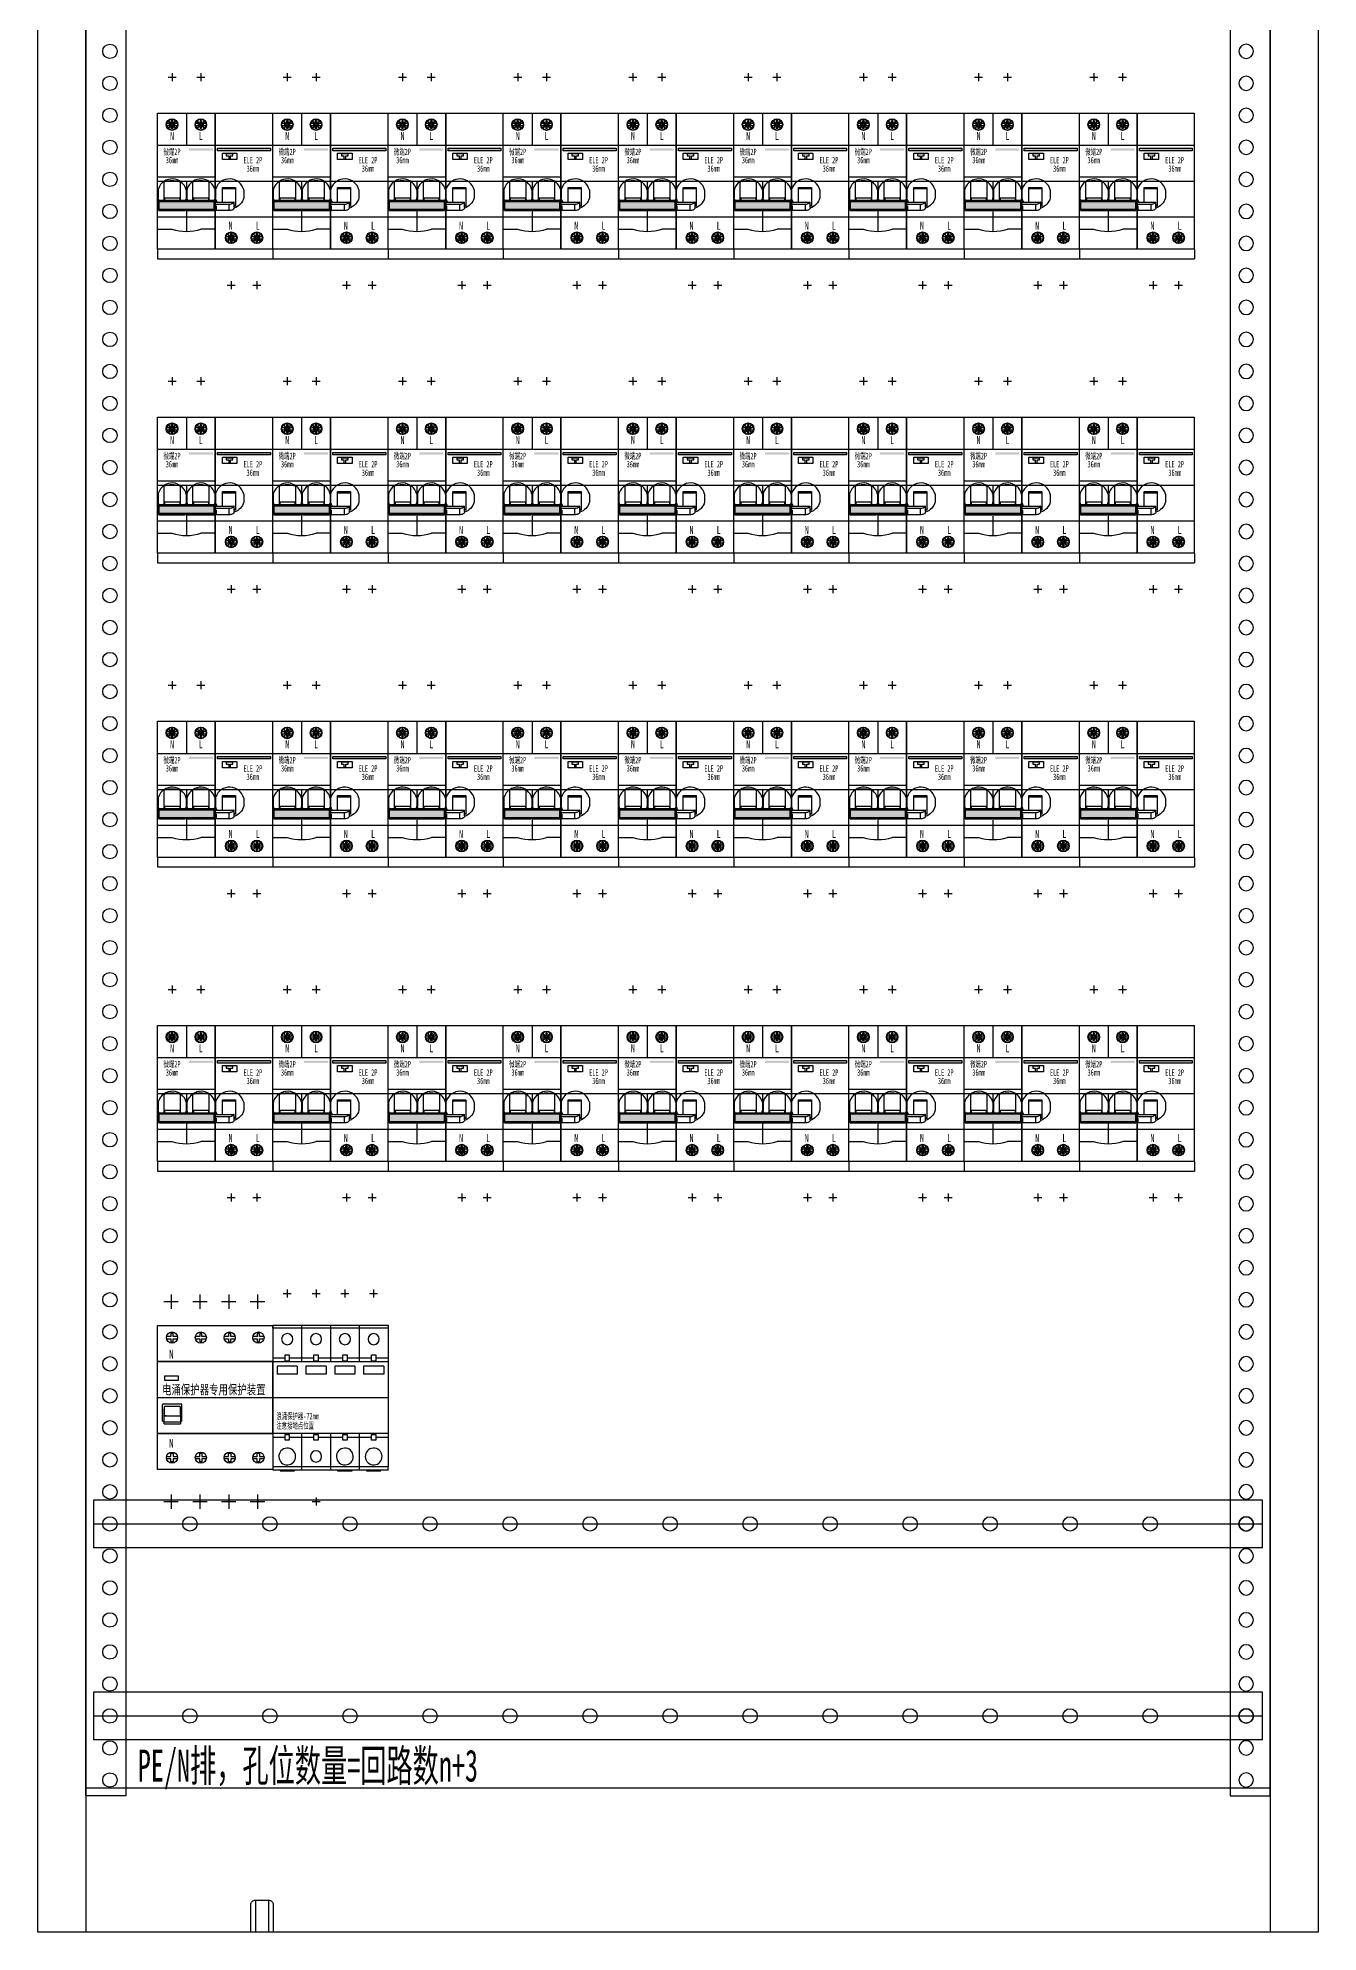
# Model space of a CAD drawing. Extents: x 1434833 to 1435633, y 412754 to 414954.
# Drawn here: x 1434833 to 1435633, y 412754 to 413937 of the extents above; entities that cross this region are included whole.
import ezdxf
from ezdxf.enums import TextEntityAlignment as Align

# ---------------------------------------------------------------- set-up
doc = ezdxf.new("R2010")
doc.units = 0
doc.header["$MEASUREMENT"] = 0
doc.linetypes.add('LYJS-XX', pattern=[0.35, 0.25, -0.1])
for name, color, linetype in [('dian', 7, 'Continuous'), ('LY-JS-BJ', 7, 'Continuous'), ('LY-SJ-YQJ', 7, 'Continuous'), ('布置图', 20, 'Continuous'), ('照明平面设备层', 1, 'Continuous')]:
    doc.layers.add(name, color=color, linetype=linetype)
doc.styles.add('-宋体', font='', dxfattribs={"width": 0.65})
doc.styles.add('LY-SJ-元器件', font='', dxfattribs={"width": 0.6, "height": 4})
doc.styles.add('宋体', font='', dxfattribs={"width": 0.8, "height": 3.5})
doc.styles.get('-宋体').set_extended_font_data('NSimSun')
doc.styles.get('LY-SJ-元器件').set_extended_font_data('SimSun')
doc.styles.get('宋体').set_extended_font_data('SimSun')

# ---------------------------------------------------------------- blocks, each defined once
blk = doc.blocks.new('微端2P+ELE-72mm-2022.1')
h = blk.add_hatch(color=3)
h.dxf.hatch_style = 1
h.paths.add_polyline_path([(34.5, 19), (34.5, 20.5), (19.5, 20.5), (19.5, 19)])
h = blk.add_hatch(color=0)
h.dxf.hatch_style = 1
h.paths.add_polyline_path([(0.7, -13), (0.7, -17.5), (35.3, -17.5), (35.3, -13)])
at = {"layer": 'LY-SJ-YQJ'}
h = blk.add_hatch(color=3, dxfattribs=at)
h.dxf.hatch_style = 1
h.paths.add_polyline_path([(70.5, 19), (70.5, 20.5), (37.5, 20.5), (37.5, 19)])
at = {"color": 1}
for p, q in [((6.5, 65), (11.5, 65)), ((9, 67.5), (9, 62.5)), ((24.5, 65), (29.5, 65)), ((27, 67.5), (27, 62.5)), ((43.5, -65), (48.5, -65)), ((46, -62.5), (46, -67.5)), ((59.5, -65), (64.5, -65)), ((62, -62.5), (62, -67.5))]:
    blk.add_line(p, q, dxfattribs=at)
at = {"color": 0}
for p, q in [((0, 42.5), (36, 42.5)), ((0, -42.5), (0, 42.5)), ((18, 42.5), (18, 22.5)), ((36, 42.5), (36, -42.5)), ((72, -42.5), (72, 42.5)), ((0, 22.5), (36, 22.5)), ((36, 2.5), (0, 2.5)), ((18, 0), (18, -12.2)), ((36, -22.5), (0, -22.5)), ((18, -17.5), (18, -31.5)), ((36, -42.5), (0, -42.5))]:
    blk.add_line(p, q, dxfattribs=at)
at = {"color": 0, "linetype": 'Continuous', "lineweight": 25}
for p, q in [((7.9, 35.9), (5.6, 35.9)), ((6.7, 37.8), (6.5, 37.6)), ((6.5, 37.6), (6.6, 37.5)), ((6.6, 37.5), (8.1, 35.9)), ((6.8, 37.7), (6.7, 37.8)), ((8.4, 36.1), (6.8, 37.7)), ((7.3, 35.9), (8, 35.5)), ((7.3, 35.9), (7.3, 34.7)), ((9.5, 37.7), (8.5, 37.7)), ((8.5, 37.7), (8.5, 36.5)), ((8.5, 37.7), (8.9, 36.3)), ((8.5, 36.5), (8.9, 36)), ((9.1, 36.3), (8.9, 36.3)), ((8.9, 36.3), (8.9, 36)), ((9.5, 37.7), (9.1, 36.3)), ((9.5, 36.5), (9.1, 36)), ((9.1, 36), (9.1, 36.3)), ((9.5, 36.5), (9.5, 37.7)), ((11.2, 37.7), (9.6, 36.1)), ((9.9, 35.9), (11.4, 37.5)), ((10.7, 35.9), (10, 35.5)), ((12.4, 35.9), (10.1, 35.9)), ((10.7, 34.7), (10.7, 35.9)), ((11.3, 37.8), (11.2, 37.7)), ((11.5, 37.6), (11.3, 37.8)), ((11.4, 37.5), (11.5, 37.6)), ((25.9, 35.9), (23.6, 35.9)), ((24.7, 37.8), (24.5, 37.6)), ((24.5, 37.6), (24.6, 37.5)), ((24.6, 37.5), (26.1, 35.9)), ((24.8, 37.7), (24.7, 37.8)), ((26.4, 36.1), (24.8, 37.7)), ((25.3, 35.9), (25.3, 34.7)), ((25.3, 35.9), (26, 35.5)), ((26.5, 37.7), (26.5, 36.5)), ((26.5, 37.7), (26.9, 36.3)), ((27.5, 37.7), (26.5, 37.7)), ((26.5, 36.5), (26.9, 36)), ((26.9, 36.3), (26.9, 36)), ((27.1, 36.3), (26.9, 36.3)), ((27.5, 37.7), (27.1, 36.3)), ((27.5, 36.5), (27.1, 36)), ((27.1, 36), (27.1, 36.3)), ((27.5, 36.5), (27.5, 37.7)), ((29.2, 37.7), (27.6, 36.1)), ((27.9, 35.9), (29.4, 37.5)), ((28.7, 35.9), (28, 35.5)), ((30.4, 35.9), (28.1, 35.9)), ((28.7, 34.7), (28.7, 35.9)), ((29.3, 37.8), (29.2, 37.7)), ((29.5, 37.6), (29.3, 37.8)), ((29.4, 37.5), (29.5, 37.6)), ((5.6, 34.7), (7.9, 34.7)), ((6.6, 33.1), (6.5, 33)), ((6.5, 33), (6.7, 32.8)), ((8.1, 34.7), (6.6, 33.1)), ((6.7, 32.8), (6.8, 32.9)), ((6.8, 32.9), (8.4, 34.5)), ((7.3, 34.7), (8, 35.2)), ((8, 35.5), (8, 35.2)), ((8.2, 35.5), (8, 35.5)), ((8, 35.2), (8.2, 35.2)), ((8.5, 34.2), (8.9, 34.7)), ((8.5, 33), (8.9, 34.3)), ((8.5, 34.2), (8.5, 33)), ((8.5, 33), (9.5, 33)), ((8.9, 34.7), (8.9, 34.3)), ((8.9, 34.3), (9.1, 34.3)), ((9, 31.8), (9, 32.1)), ((9.1, 34.3), (9.1, 34.7)), ((9.5, 34.2), (9.1, 34.7)), ((9.1, 34.3), (9.5, 33)), ((9.5, 33), (9.5, 34.2)), ((9.6, 34.5), (11.2, 32.9)), ((10, 35.5), (9.7, 35.5)), ((9.7, 35.2), (10, 35.2)), ((11.4, 33.1), (9.9, 34.7)), ((10, 35.2), (10, 35.5)), ((10.7, 34.7), (10, 35.2)), ((10.1, 34.7), (12.4, 34.7)), ((11.2, 32.9), (11.3, 32.8)), ((11.3, 32.8), (11.5, 33)), ((11.5, 33), (11.4, 33.1)), ((23.6, 34.7), (25.9, 34.7)), ((24.6, 33.1), (24.5, 33)), ((24.5, 33), (24.7, 32.8)), ((26.1, 34.7), (24.6, 33.1)), ((24.7, 32.8), (24.8, 32.9)), ((24.8, 32.9), (26.4, 34.5)), ((25.3, 34.7), (26, 35.2)), ((26.2, 35.5), (26, 35.5)), ((26, 35.5), (26, 35.2)), ((26, 35.2), (26.2, 35.2)), ((26.5, 34.2), (26.9, 34.7)), ((26.5, 33), (26.9, 34.3)), ((26.5, 34.2), (26.5, 33)), ((26.5, 33), (27.5, 33)), ((26.9, 34.7), (26.9, 34.3)), ((26.9, 34.3), (27.1, 34.3)), ((27, 31.8), (27, 32.1)), ((27.5, 34.2), (27.1, 34.7)), ((27.1, 34.3), (27.1, 34.7)), ((27.1, 34.3), (27.5, 33)), ((27.5, 33), (27.5, 34.2)), ((27.6, 34.5), (29.2, 32.9)), ((28, 35.5), (27.7, 35.5)), ((27.7, 35.2), (28, 35.2)), ((29.4, 33.1), (27.9, 34.7)), ((28, 35.2), (28, 35.5)), ((28.7, 34.7), (28, 35.2)), ((28.1, 34.7), (30.4, 34.7)), ((29.2, 32.9), (29.3, 32.8)), ((29.3, 32.8), (29.5, 33)), ((29.5, 33), (29.4, 33.1)), ((0.3, -5.5), (0.3, -10.5)), ((4.1, -12.2), (4.1, -0.4)), ((4.4, -10.4), (13.8, -10.4)), ((4.4, -10.4), (4.4, -12.2)), ((13.8, -10.4), (13.8, -12.2)), ((14.1, -0.4), (14.1, -12.2)), ((17.9, -5.5), (17.9, -10.5)), ((18.3, -5.5), (18.3, -10.5)), ((22.1, -12.2), (22.1, -0.4)), ((22.4, -10.4), (31.8, -10.4)), ((22.4, -10.4), (22.4, -12.2)), ((31.8, -10.4), (31.8, -12.2)), ((32.1, -0.4), (32.1, -12.2)), ((35.9, -5.5), (35.9, -10.5)), ((0.7, -12.2), (0.7, -12.4)), ((35.3, -12.2), (0.7, -12.2)), ((35.3, -12.4), (0.7, -12.4)), ((0.7, -18.4), (0.7, -12.4)), ((35.3, -13), (0.7, -13)), ((0.7, -13), (0.7, -17.5)), ((0.7, -17.5), (35.3, -17.5)), ((0.7, -18.1), (35.3, -18.1)), ((0.7, -18.4), (17.3, -18.4)), ((18.7, -18.4), (35.3, -18.4)), ((35.3, -12.4), (35.3, -12.2)), ((35.3, -18.4), (35.3, -12.4)), ((35.3, -17.5), (35.3, -13)), ((44.9, -34.8), (42.6, -34.8)), ((43.7, -32.9), (43.5, -33.1)), ((43.5, -33.1), (43.6, -33.2)), ((43.6, -33.2), (45.1, -34.8)), ((43.8, -33), (43.7, -32.9)), ((45.4, -34.6), (43.8, -33)), ((44.3, -34.8), (44.3, -36)), ((44.3, -34.8), (45, -35.2)), ((45, -35.2), (45, -35.5)), ((45.2, -35.2), (45, -35.2)), ((45.5, -33), (45.9, -34.4)), ((45.5, -33), (45.5, -34.2)), ((46.5, -33), (45.5, -33)), ((45.5, -34.2), (45.9, -34.7)), ((46.1, -34.4), (45.9, -34.4)), ((45.9, -34.4), (45.9, -34.7)), ((46.5, -33), (46.1, -34.4)), ((46.5, -34.2), (46.1, -34.7)), ((46.1, -34.7), (46.1, -34.4)), ((46.5, -34.2), (46.5, -33)), ((48.2, -33), (46.6, -34.6)), ((47, -35.2), (46.7, -35.2)), ((46.9, -34.8), (48.4, -33.2)), ((47.7, -34.8), (47, -35.2)), ((47, -35.5), (47, -35.2)), ((49.4, -34.8), (47.1, -34.8)), ((47.7, -36), (47.7, -34.8)), ((48.3, -32.9), (48.2, -33)), ((48.5, -33.1), (48.3, -32.9)), ((48.4, -33.2), (48.5, -33.1)), ((60.9, -34.8), (58.6, -34.8)), ((59.7, -32.9), (59.5, -33.1)), ((59.5, -33.1), (59.6, -33.2)), ((59.6, -33.2), (61.1, -34.8)), ((59.8, -33), (59.7, -32.9)), ((61.4, -34.6), (59.8, -33)), ((60.3, -34.8), (60.3, -36)), ((60.3, -34.8), (61, -35.2)), ((61, -35.2), (61, -35.5)), ((61.2, -35.2), (61, -35.2)), ((61.5, -33), (61.9, -34.4)), ((61.5, -33), (61.5, -34.2)), ((62.5, -33), (61.5, -33)), ((61.5, -34.2), (61.9, -34.7)), ((62.1, -34.4), (61.9, -34.4)), ((61.9, -34.4), (61.9, -34.7)), ((62.5, -33), (62.1, -34.4)), ((62.5, -34.2), (62.1, -34.7)), ((62.1, -34.7), (62.1, -34.4)), ((62.5, -34.2), (62.5, -33)), ((64.2, -33), (62.6, -34.6)), ((63, -35.2), (62.7, -35.2)), ((62.9, -34.8), (64.4, -33.2)), ((63.7, -34.8), (63, -35.2)), ((63, -35.5), (63, -35.2)), ((65.4, -34.8), (63.1, -34.8)), ((63.7, -36), (63.7, -34.8)), ((64.3, -32.9), (64.2, -33)), ((64.5, -33.1), (64.3, -32.9)), ((64.4, -33.2), (64.5, -33.1)), ((42.6, -36), (44.9, -36)), ((43.6, -37.6), (43.5, -37.7)), ((43.5, -37.7), (43.7, -37.9)), ((45.1, -36), (43.6, -37.6)), ((43.7, -37.9), (43.8, -37.8)), ((43.8, -37.8), (45.4, -36.2)), ((44.3, -36), (45, -35.5)), ((45, -35.5), (45.2, -35.5)), ((45.5, -36.6), (45.9, -36.1)), ((45.5, -37.7), (45.9, -36.4)), ((45.5, -36.6), (45.5, -37.7)), ((45.5, -37.7), (46.5, -37.7)), ((45.9, -36.1), (45.9, -36.4)), ((45.9, -36.4), (46.1, -36.4)), ((46, -38.9), (46, -38.6)), ((46.1, -36.4), (46.1, -36)), ((46.5, -36.6), (46.1, -36)), ((46.1, -36.4), (46.5, -37.7)), ((46.5, -37.7), (46.5, -36.6)), ((46.6, -36.2), (48.2, -37.8)), ((46.7, -35.5), (47, -35.5)), ((48.4, -37.6), (46.9, -36)), ((47.7, -36), (47, -35.5)), ((47.1, -36), (49.4, -36)), ((48.2, -37.8), (48.3, -37.9)), ((48.3, -37.9), (48.5, -37.7)), ((48.5, -37.7), (48.4, -37.6)), ((58.6, -36), (60.9, -36)), ((59.6, -37.6), (59.5, -37.7)), ((59.5, -37.7), (59.7, -37.9)), ((61.1, -36), (59.6, -37.6)), ((59.7, -37.9), (59.8, -37.8)), ((59.8, -37.8), (61.4, -36.2)), ((60.3, -36), (61, -35.5)), ((61, -35.5), (61.2, -35.5)), ((61.5, -36.6), (61.9, -36.1)), ((61.5, -37.7), (61.9, -36.4)), ((61.5, -36.6), (61.5, -37.7)), ((61.5, -37.7), (62.5, -37.7)), ((61.9, -36.1), (61.9, -36.4)), ((61.9, -36.4), (62.1, -36.4)), ((62, -38.9), (62, -38.6)), ((62.1, -36.4), (62.1, -36)), ((62.5, -36.6), (62.1, -36)), ((62.1, -36.4), (62.5, -37.7)), ((62.5, -37.7), (62.5, -36.6)), ((62.6, -36.2), (64.2, -37.8)), ((62.7, -35.5), (63, -35.5)), ((64.4, -37.6), (62.9, -36)), ((63.7, -36), (63, -35.5)), ((63.1, -36), (65.4, -36)), ((64.2, -37.8), (64.3, -37.9)), ((64.3, -37.9), (64.5, -37.7)), ((64.5, -37.7), (64.4, -37.6))]:
    blk.add_line(p, q, dxfattribs=at)
at = {"color": 7, "linetype": 'Continuous', "lineweight": 25}
for p, q in [((40.5, -13.1), (40.5, -3.9)), ((40.5, -3.9), (48.6, -3.9)), ((40.5, -4.7), (48.6, -4.7)), ((48.6, -3.9), (48.6, -15.6)), ((36, -13.1), (47.7, -13.1)), ((36, -14.4), (44.8, -14.4)), ((36, -15.5), (36.5, -15.5)), ((36.5, -15.6), (36, -15.6)), ((36.5, -15.5), (36.5, -18.4)), ((44.8, -18.4), (36.5, -18.4)), ((40.5, -13.1), (47.8, -13.1)), ((44.8, -18.4), (44.8, -14.4)), ((47.8, -16.5), (47.8, -13.1)), ((47.8, -15), (48.6, -15))]:
    blk.add_line(p, q, dxfattribs=at)
at = {"color": 0, "linetype": 'Continuous', "lineweight": 25}
for points in [[(8.9, 36, -0.008657), (8.8, 35.9, -0.023793), (8.8, 35.8, -0.091571), (8.7, 35.7, -0.078411), (8.5, 35.5, -0.073505), (8.4, 35.5, -0.017685), (8.4, 35.5, -0.010456), (8.3, 35.5, -0.005778), (8.2, 35.5)], [(9.7, 35.5, -0.008656), (9.7, 35.5, -0.023792), (9.6, 35.5, -0.085963), (9.4, 35.5, -0.089526), (9.3, 35.7, -0.067272), (9.2, 35.8, -0.017683), (9.2, 35.9, -0.010455), (9.2, 35.9, -0.005777), (9.1, 36)], [(26.9, 36, -0.008657), (26.8, 35.9, -0.023793), (26.8, 35.8, -0.091571), (26.7, 35.7, -0.078411), (26.5, 35.5, -0.073505), (26.4, 35.5, -0.017685), (26.4, 35.5, -0.010456), (26.3, 35.5, -0.005778), (26.2, 35.5)], [(27.7, 35.5, -0.008656), (27.7, 35.5, -0.023792), (27.6, 35.5, -0.085963), (27.4, 35.5, -0.089526), (27.3, 35.7, -0.067272), (27.2, 35.8, -0.017683), (27.2, 35.9, -0.010455), (27.2, 35.9, -0.005777), (27.1, 36)], [(8.2, 35.2, -0.00869), (8.3, 35.2, -0.023887), (8.4, 35.1, -0.086312), (8.6, 35.1, -0.089889), (8.7, 34.9, -0.067544), (8.8, 34.8, -0.017754), (8.8, 34.8, -0.010496), (8.8, 34.7, -0.005799), (8.9, 34.7)], [(9.1, 34.7, -0.008657), (9.2, 34.7, -0.023793), (9.2, 34.8, -0.091571), (9.3, 35, -0.078412), (9.5, 35.1, -0.073501), (9.6, 35.1, -0.017684), (9.6, 35.1, -0.010456), (9.7, 35.2, -0.005777), (9.7, 35.2)], [(26.2, 35.2, -0.00869), (26.3, 35.2, -0.023887), (26.4, 35.1, -0.086312), (26.6, 35.1, -0.089889), (26.7, 34.9, -0.067544), (26.8, 34.8, -0.017754), (26.8, 34.8, -0.010496), (26.8, 34.7, -0.005799), (26.9, 34.7)], [(27.1, 34.7, -0.008657), (27.2, 34.7, -0.023793), (27.2, 34.8, -0.091571), (27.3, 35, -0.078412), (27.5, 35.1, -0.073501), (27.6, 35.1, -0.017684), (27.6, 35.1, -0.010456), (27.7, 35.2, -0.005777), (27.7, 35.2)], [(17.9, -5.5, 0.325898), (9.5, 1.4, 0.327549), (0.5, -4.8, 0.019903), (0.3, -5.5)], [(4.1, -0.4, -0.057791), (7.6, 0.4, -0.021426), (9.1, 0.4)], [(9.1, 0.4, -0.062866), (13.2, -0.1, -0.011925), (13.8, -0.3, -0.00278), (14.1, -0.4)], [(35.9, -5.5, 0.325898), (27.5, 1.4, 0.327549), (18.5, -4.8, 0.019903), (18.3, -5.5)], [(22.1, -0.4, -0.057791), (25.6, 0.4, -0.021426), (27.1, 0.4)], [(27.1, 0.4, -0.062866), (31.2, -0.1, -0.011925), (31.8, -0.3, -0.00278), (32.1, -0.4)], [(0.9, -12.2, -0.004985), (0.8, -12, -0.030991), (0.6, -11.4, -0.01067), (0.5, -11.2, -0.005787), (0.4, -10.9, -0.003458), (0.3, -10.7, -0.001919), (0.3, -10.5)], [(17.9, -10.5, -0.002854), (17.8, -10.8, -0.004585), (17.8, -11.1, -0.019111), (17.6, -11.5, -0.037551), (17.3, -12.1, -0.002555), (17.3, -12.2)], [(18.9, -12.2, -0.004985), (18.8, -12, -0.030991), (18.6, -11.4, -0.01067), (18.5, -11.2, -0.005787), (18.4, -10.9, -0.003458), (18.3, -10.7, -0.001919), (18.3, -10.5)], [(35.9, -10.5, -0.002854), (35.8, -10.8, -0.004585), (35.8, -11.1, -0.019111), (35.6, -11.5, -0.037551), (35.3, -12.1, -0.002555), (35.3, -12.2)], [(45.9, -34.7, -0.008657), (45.8, -34.8, -0.023793), (45.8, -34.9, -0.091571), (45.7, -35.1, -0.078411), (45.5, -35.2, -0.073505), (45.4, -35.2, -0.017685), (45.4, -35.2, -0.010456), (45.3, -35.2, -0.005778), (45.2, -35.2)], [(46.7, -35.2, -0.008656), (46.7, -35.2, -0.023792), (46.6, -35.2, -0.085963), (46.4, -35.2, -0.089526), (46.3, -35, -0.067272), (46.2, -34.9, -0.017683), (46.2, -34.9, -0.010455), (46.2, -34.8, -0.005777), (46.1, -34.7)], [(61.9, -34.7, -0.008657), (61.8, -34.8, -0.023793), (61.8, -34.9, -0.091571), (61.7, -35.1, -0.078411), (61.5, -35.2, -0.073505), (61.4, -35.2, -0.017685), (61.4, -35.2, -0.010456), (61.3, -35.2, -0.005778), (61.2, -35.2)], [(62.7, -35.2, -0.008656), (62.7, -35.2, -0.023792), (62.6, -35.2, -0.085963), (62.4, -35.2, -0.089526), (62.3, -35, -0.067272), (62.2, -34.9, -0.017683), (62.2, -34.9, -0.010455), (62.2, -34.8, -0.005777), (62.1, -34.7)], [(45.2, -35.5, -0.00869), (45.3, -35.6, -0.023887), (45.4, -35.6, -0.086312), (45.6, -35.6, -0.089889), (45.7, -35.8, -0.067544), (45.8, -35.9, -0.017754), (45.8, -35.9, -0.010496), (45.8, -36, -0.005799), (45.9, -36.1)], [(46.1, -36, -0.008657), (46.2, -36, -0.023793), (46.2, -35.9, -0.091571), (46.3, -35.7, -0.078412), (46.5, -35.6, -0.073501), (46.6, -35.6, -0.017684), (46.6, -35.6, -0.010456), (46.7, -35.6, -0.005777), (46.7, -35.5)], [(61.2, -35.5, -0.00869), (61.3, -35.6, -0.023887), (61.4, -35.6, -0.086312), (61.6, -35.6, -0.089889), (61.7, -35.8, -0.067544), (61.8, -35.9, -0.017754), (61.8, -35.9, -0.010496), (61.8, -36, -0.005799), (61.9, -36.1)], [(62.1, -36, -0.008657), (62.2, -36, -0.023793), (62.2, -35.9, -0.091571), (62.3, -35.7, -0.078412), (62.5, -35.6, -0.073501), (62.6, -35.6, -0.017684), (62.6, -35.6, -0.010456), (62.7, -35.6, -0.005777), (62.7, -35.5)]]:
    blk.add_lwpolyline(points, format="xyb", dxfattribs=at)
at = {"color": 7, "linetype": 'Continuous', "lineweight": 25}
for points in [[(44.8, -14.4, 0.009763), (45.1, -14.4, 0.05752), (46.1, -14.2, 0.073734), (47, -13.8, 0.073656), (47.5, -13.4, 0.028209), (47.6, -13.2, 0.012152), (47.7, -13.1)], [(47.8, -16.5, -0.010744), (47.8, -16.6, -0.101991), (47.7, -17.1, -0.08255), (47.3, -17.6, -0.05423), (46.9, -17.9, -0.059873), (46.2, -18.2, -0.070818), (45, -18.4, -0.004299), (44.8, -18.4)], [(47.8, -13.2, 0.010405), (47.8, -13.2, 0.052357), (47.8, -13.2, 0.052352), (47.8, -13.2, 0.046202), (47.8, -13.2, 0.029578), (47.8, -13.2, 0.02368), (47.8, -13.2, 0.017967), (47.8, -13.1, 0.014665), (47.8, -13.1, 0.011695), (47.7, -13.1, 0.016038), (47.7, -13.1, 0.002868), (47.7, -13.1)]]:
    blk.add_lwpolyline(points, format="xyb", dxfattribs=at)
at = {"color": 0}
for centre, radius in [((9, 35.3), 3.64), ((9, 35.3), 3.39), ((27, 35.3), 3.64), ((27, 35.3), 3.39), ((46, -35.4), 3.64), ((46, -35.4), 3.39), ((62, -35.4), 3.64), ((62, -35.4), 3.39)]:
    blk.add_circle(centre, radius, dxfattribs=at)
at = {"color": 0, "linetype": 'Continuous', "lineweight": 25}
for centre in [(9, 35.3), (27, 35.3), (46, -35.4), (62, -35.4)]:
    blk.add_circle(centre, 3.5, dxfattribs=at)
for centre, radius, start, end in [((9, 35.3), 3.25, 137.6454, 169.3613), ((9, 35.3), 3.25, 47.6454, 132.3546), ((7.9, 36.5), 0.552, 270, 360), ((10.1, 36.5), 0.552, 180, 270), ((9, 35.3), 3.25, 10.6387, 42.3546), ((27, 35.3), 3.25, 137.6454, 169.3613), ((27, 35.3), 3.25, 47.6454, 132.3546), ((25.9, 36.5), 0.552, 270, 360), ((28.1, 36.5), 0.552, 180, 270), ((27, 35.3), 3.25, 10.6387, 42.3546), ((9, 35.3), 3.25, 190.6387, 222.3546), ((9, 35.3), 3.25, 227.6454, 312.3546), ((7.9, 34.2), 0.552, 0, 90), ((10.1, 34.2), 0.552, 90, 180), ((9, 35.3), 3.25, 317.6454, 349.3613), ((27, 35.3), 3.25, 190.6387, 222.3546), ((27, 35.3), 3.25, 227.6454, 312.3546), ((25.9, 34.2), 0.552, 0, 90), ((28.1, 34.2), 0.552, 90, 180), ((27, 35.3), 3.25, 317.6454, 349.3613), ((46, -35.4), 3.25, 137.6454, 169.3613), ((46, -35.4), 3.25, 47.6454, 132.3546), ((44.9, -34.2), 0.552, 270, 360), ((47.1, -34.2), 0.552, 180, 270), ((46, -35.4), 3.25, 10.6387, 42.3546), ((62, -35.4), 3.25, 137.6454, 169.3613), ((62, -35.4), 3.25, 47.6454, 132.3546), ((60.9, -34.2), 0.552, 270, 360), ((63.1, -34.2), 0.552, 180, 270), ((62, -35.4), 3.25, 10.6387, 42.3546), ((46, -35.4), 3.25, 190.6387, 222.3546), ((46, -35.4), 3.25, 227.6454, 312.3546), ((44.9, -36.6), 0.552, 0, 90), ((47.1, -36.6), 0.552, 90, 180), ((46, -35.4), 3.25, 317.6454, 349.3613), ((62, -35.4), 3.25, 190.6387, 222.3546), ((62, -35.4), 3.25, 227.6454, 312.3546), ((60.9, -36.6), 0.552, 0, 90), ((63.1, -36.6), 0.552, 90, 180), ((62, -35.4), 3.25, 317.6454, 349.3613)]:
    blk.add_arc(centre, radius, start, end, dxfattribs=at)
at = {"layer": 'LY-SJ-YQJ', "color": 1}
blk.add_line((0, 0), (72, 0), dxfattribs=at)
at = {"layer": 'LY-SJ-YQJ', "color": 7, "linetype": 'Continuous', "lineweight": 25}
for p, q in [((36.1, -5.5), (36.1, -10.5)), ((53.8, -5.5), (53.8, -10.5))]:
    blk.add_line(p, q, dxfattribs=at)
at = {"layer": 'LY-SJ-YQJ', "color": 0}
for p, q in [((48.6, -15.6), (47.8, -15.6)), ((0, -42.5), (0, -48.5)), ((72, -42.5), (72, -48.5)), ((0, -48.5), (72, -48.5))]:
    blk.add_line(p, q, dxfattribs=at)
for points in [[(72, -42.5), (36, -42.5), (36, 42.5), (72, 42.5)], [(36, 22.5), (72, 22.5)], [(42.9, 17), (42.9, 15.8), (44.4, 15.8), (44.4, 13.8), (45.6, 13.8), (45.6, 15.8), (47.1, 15.8), (47.1, 17), (42.9, 17)], [(72, -22.5), (36, -22.5)], [(0, -30), (8.9, -30)], [(36, -30), (27.1, -30)]]:
    blk.add_lwpolyline(points, dxfattribs=at)
at = {"layer": 'LY-SJ-YQJ', "color": 3}
blk.add_lwpolyline([(37.5, 20.5), (70.5, 20.5), (70.5, 19), (37.5, 19)], close=True, dxfattribs=at)
at = {"layer": 'LY-SJ-YQJ'}
blk.add_lwpolyline([(40.5, 17.5), (49.5, 17.5), (49.5, 13.5), (40.5, 13.5)], close=True, dxfattribs=at)
at = {"layer": 'LY-SJ-YQJ', "color": 7, "linetype": 'Continuous', "lineweight": 25}
for points in [[(53.8, -5.5, 0.325898), (45.3, 1.4, 0.327549), (36.3, -4.8, 0.019903), (36.1, -5.5)], [(37.2, -13.1, -0.001795), (36.7, -12.1, -0.00414), (36.5, -11.6, -0.009598), (36.3, -11.1, -0.013431), (36.2, -10.9, -0.015877), (36.1, -10.7, -0.023788), (36.1, -10.6, -0.050604), (36.1, -10.5, -0.012356), (36.1, -10.5)], [(53.8, -10.5, -0.25096), (47.8, -16.9)]]:
    blk.add_lwpolyline(points, format="xyb", dxfattribs=at)
at = {"layer": 'LY-SJ-YQJ', "color": 0}
blk.add_arc((18, -1.4), 30, 252.3363, 287.6637, dxfattribs=at)
at = {"color": 0, "style": 'LY-SJ-元器件', "width": 0.7}
for s, p in [('N', (9, 28.2)), ('L', (27, 28.2))]:
    blk.add_text(s, height=5, dxfattribs=at).set_placement(p, align=Align.MIDDLE)
at = {"color": 1, "style": 'LY-SJ-元器件', "width": 0.6}
for s, p in [('微端2P', (9, 18.4)), ('36mm', (9, 13.1))]:
    blk.add_text(s, height=4, dxfattribs=at).set_placement(p, align=Align.MIDDLE)
at = {"color": 4, "style": 'LY-SJ-元器件', "width": 0.6}
for s, p in [('ELE 2P', (59.5, 13.1)), ('36mm', (59.5, 7.8))]:
    blk.add_text(s, height=4, dxfattribs=at).set_placement(p, align=Align.MIDDLE)
at = {"style": 'LY-SJ-元器件', "width": 0.7}
for s, p in [('N', (45.6, -27.9)), ('L', (62.6, -27.9))]:
    blk.add_text(s, height=5, dxfattribs=at).set_placement(p, align=Align.MIDDLE)
blk = doc.blocks.new('浪涌保护器 72mm-2022.1')
at = {"color": 1, "linetype": 'ByBlock'}
for p, q in [((6.5, 65), (11.5, 65)), ((9, 67.5), (9, 62.5)), ((24.5, 65), (29.5, 65)), ((27, 67.5), (27, 62.5)), ((42.5, 65), (47.5, 65)), ((45, 67.5), (45, 62.5)), ((60.5, 65), (65.5, 65)), ((63, 67.5), (63, 62.5)), ((0, 0), (72, 0)), ((24.5, -65), (29.5, -65)), ((27, -62.5), (27, -67.5))]:
    blk.add_line(p, q, dxfattribs=at)
at = {"color": 0, "linetype": 'Continuous', "lineweight": 25}
for p, q in [((0, 43.3), (0, 45.3)), ((0, 45.3), (18, 45.3)), ((0, 43.3), (0, 22.5)), ((18, 43.3), (0, 43.3)), ((18, 45.3), (18, 22.5)), ((18, 45.3), (36, 45.3)), ((36, 43.3), (18, 43.3)), ((36, 45.3), (54, 45.3)), ((36, 45.3), (36, 22.5)), ((54, 43.3), (36, 43.3)), ((54, 45.3), (72, 45.3)), ((54, 45.3), (54, 22.5)), ((72, 43.3), (54, 43.3)), ((72, 45.3), (72, 43.3)), ((72, 43.3), (72, 22.5)), ((7.6, 24.7), (0, 24.7)), ((7.6, 23), (7.6, 26.7)), ((7.6, 26.7), (10.3, 26.7)), ((10.3, 26.7), (10.3, 23)), ((18, 24.7), (10.3, 24.7)), ((25.6, 24.7), (18, 24.7)), ((25.6, 26.7), (28.3, 26.7)), ((25.6, 23), (25.6, 26.7)), ((28.3, 26.7), (28.3, 23)), ((36, 24.7), (28.3, 24.7)), ((43.7, 24.7), (36, 24.7)), ((43.7, 23), (43.7, 26.7)), ((43.7, 26.7), (46.4, 26.7)), ((46.4, 26.7), (46.4, 23)), ((54, 24.7), (46.4, 24.7)), ((61.6, 24.7), (54, 24.7)), ((61.6, 23), (61.6, 26.7)), ((61.6, 26.7), (64.3, 26.7)), ((64.3, 26.7), (64.3, 23)), ((72, 24.7), (64.3, 24.7)), ((15.3, 19.7), (2.7, 19.7)), ((2.7, 19.7), (2.7, 14.6)), ((15.3, 14.6), (2.7, 14.6)), ((15.3, 19.7), (15.3, 14.6)), ((33.3, 19.7), (20.7, 19.7)), ((20.7, 19.7), (20.7, 14.6)), ((33.3, 14.6), (20.7, 14.6)), ((33.3, 19.7), (33.3, 14.6)), ((51.3, 19.7), (38.7, 19.7)), ((38.7, 19.7), (38.7, 14.6)), ((51.3, 14.6), (38.7, 14.6)), ((51.3, 19.7), (51.3, 14.6)), ((69.3, 19.7), (56.7, 19.7)), ((56.7, 19.7), (56.7, 14.6)), ((69.3, 14.6), (56.7, 14.6)), ((69.3, 19.7), (69.3, 14.6)), ((0, -22.5), (0, -43.3)), ((7.6, -26.6), (7.6, -23)), ((10.3, -23), (10.3, -26.6)), ((18, -22.5), (18, -45.3)), ((25.6, -26.6), (25.6, -23)), ((28.3, -23), (28.3, -26.6)), ((36, -22.5), (36, -45.3)), ((43.7, -26.6), (43.7, -23)), ((46.4, -23), (46.4, -26.6)), ((54, -22.5), (54, -45.3)), ((61.6, -26.6), (61.6, -23)), ((64.3, -23), (64.3, -26.6)), ((72, -22.5), (72, -43.3)), ((0, -24.7), (7.6, -24.7)), ((10.3, -26.6), (7.6, -26.6)), ((10.3, -24.7), (18, -24.7)), ((18, -24.7), (25.6, -24.7)), ((28.3, -26.6), (25.6, -26.6)), ((28.3, -24.7), (36, -24.7)), ((36, -24.7), (43.7, -24.7)), ((46.4, -26.6), (43.7, -26.6)), ((46.4, -24.7), (54, -24.7)), ((54, -24.7), (61.6, -24.7)), ((64.3, -26.6), (61.6, -26.6)), ((64.3, -24.7), (72, -24.7)), ((0, -43.3), (0, -45.3)), ((18, -43.3), (0, -43.3)), ((18, -45.3), (0, -45.3)), ((4.5, -45.3), (4.5, -45.8)), ((4.5, -45.8), (13.5, -45.8)), ((13.5, -45.8), (13.5, -45.3)), ((36, -43.3), (18, -43.3)), ((36, -45.3), (18, -45.3)), ((54, -43.3), (36, -43.3)), ((54, -45.3), (36, -45.3)), ((40.5, -45.3), (40.5, -45.8)), ((40.5, -45.8), (49.5, -45.8)), ((49.5, -45.8), (49.5, -45.3)), ((72, -43.3), (54, -43.3)), ((72, -45.3), (54, -45.3)), ((58.5, -45.3), (58.5, -45.8)), ((58.5, -45.8), (67.5, -45.8)), ((67.5, -45.8), (67.5, -45.3)), ((72, -45.3), (72, -43.3))]:
    blk.add_line(p, q, dxfattribs=at)
at = {"color": 0}
for p, q in [((7.6, 23), (10.3, 23)), ((25.6, 23), (28.3, 23)), ((43.7, 23), (46.4, 23)), ((61.6, 23), (64.3, 23)), ((7.6, -23), (10.3, -23)), ((25.6, -23), (28.3, -23)), ((43.7, -23), (46.4, -23)), ((61.6, -23), (64.3, -23))]:
    blk.add_line(p, q, dxfattribs=at)
at = {"color": 0, "linetype": 'ByBlock'}
blk.add_lwpolyline([(0, 22.5), (72, 22.5), (72, -22.5), (0, -22.5)], close=True, dxfattribs=at)
at = {"color": 0, "linetype": 'Continuous', "lineweight": 25}
for centre, radius, start, end in [((9, 36.5), 3.5, 0, 180), ((9, 36.5), 3.5, 180, 0), ((27, 36.5), 3.5, 0, 180), ((27, 36.5), 3.5, 180, 0), ((45, 36.5), 3.5, 0, 180), ((45, 36.5), 3.5, 180, 0), ((63, 36.5), 3.5, 0, 180), ((63, 36.5), 3.5, 180, 0), ((9, -36.8), 5.25, 93.0713, 273.0713), ((9, -36.8), 5.25, 273.0713, 93.0713), ((27, -36.8), 3.5, 0, 180), ((45, -36.8), 5.25, 93.0713, 273.0713), ((45, -36.8), 5.25, 273.0713, 93.0713), ((63, -36.8), 5.25, 93.0713, 273.0713), ((63, -36.8), 5.25, 273.0713, 93.0713), ((27, -36.8), 3.5, 180, 0)]:
    blk.add_arc(centre, radius, start, end, dxfattribs=at)
at = {"color": 4, "linetype": 'ByBlock', "style": 'LY-SJ-元器件', "width": 0.6}
for s, p in [('浪涌保护器-72mm', (2.2, -13.6)), ('注意接地点位置', (2.2, -19.5))]:
    blk.add_text(s, height=4, dxfattribs=at).set_placement(p)
blk = doc.blocks.new('后备保护-72mm-2022.1')
at = {"color": 1}
for p, q in [((3.9, 60), (12.9, 60)), ((8.4, 64.5), (8.4, 55.5)), ((21.9, 60), (30.9, 60)), ((26.4, 64.5), (26.4, 55.5)), ((39.9, 60), (48.9, 60)), ((44.4, 64.5), (44.4, 55.5)), ((57.9, 60), (66.9, 60)), ((62.4, 64.5), (62.4, 55.5)), ((3.9, -65), (12.9, -65)), ((8.4, -60.5), (8.4, -69.5)), ((21.9, -65), (30.9, -65)), ((26.4, -60.5), (26.4, -69.5)), ((39.9, -65), (48.9, -65)), ((44.4, -60.5), (44.4, -69.5)), ((57.9, -65), (66.9, -65)), ((62.4, -60.5), (62.4, -69.5))]:
    blk.add_line(p, q, dxfattribs=at)
at = {"color": 0}
for p, q in [((3.1, -14.7), (3.1, -4.5)), ((3.5, -4), (14.7, -4)), ((4.1, -6), (4.1, -11)), ((4.1, -16.4), (4.1, -7.1)), ((4.1, -11.5), (14.3, -11.5)), ((5.4, -11.5), (4.1, -11.5)), ((13.8, -5.5), (4.6, -5.5)), ((14.3, -11), (14.3, -6)), ((14.3, -7.1), (14.3, -16.4)), ((15.2, -14.7), (15.2, -4.5)), ((3.1, -14.7), (4.1, -14.7)), ((4.1, -15.1), (14.3, -15.1)), ((4.1, -16.4), (14.3, -16.4)), ((15.2, -14.7), (14.3, -14.7))]:
    blk.add_line(p, q, dxfattribs=at)
for points in [[(8.3, 38.2), (5.6, 38.2)], [(5.6, 36.8), (8.3, 36.8)], [(9.7, 38.2), (9.7, 40.1), (8.3, 40.1), (8.3, 38.2)], [(8.3, 36.8), (8.3, 34.8), (9.7, 34.8), (9.7, 36.8)], [(12.4, 38.2), (9.7, 38.2)], [(9.7, 36.8), (12.4, 36.8)], [(26.3, 38.2), (23.6, 38.2)], [(23.6, 36.8), (26.3, 36.8)], [(27.7, 38.2), (27.7, 40.1), (26.3, 40.1), (26.3, 38.2)], [(26.3, 36.8), (26.3, 34.8), (27.7, 34.8), (27.7, 36.8)], [(30.4, 38.2), (27.7, 38.2)], [(27.7, 36.8), (30.4, 36.8)], [(44.3, 38.2), (41.6, 38.2)], [(41.6, 36.8), (44.3, 36.8)], [(45.7, 38.2), (45.7, 40.1), (44.3, 40.1), (44.3, 38.2)], [(44.3, 36.8), (44.3, 34.8), (45.7, 34.8), (45.7, 36.8)], [(48.4, 38.2), (45.7, 38.2)], [(45.7, 36.8), (48.4, 36.8)], [(62.3, 38.2), (59.6, 38.2)], [(59.6, 36.8), (62.3, 36.8)], [(63.7, 38.2), (63.7, 40.1), (62.3, 40.1), (62.3, 38.2)], [(62.3, 36.8), (62.3, 34.8), (63.7, 34.8), (63.7, 36.8)], [(66.4, 38.2), (63.7, 38.2)], [(63.7, 36.8), (66.4, 36.8)], [(8.3, -36.8), (8.3, -34.8), (9.7, -34.8), (9.7, -36.8)], [(26.3, -36.8), (26.3, -34.8), (27.7, -34.8), (27.7, -36.8)], [(44.3, -36.8), (44.3, -34.8), (45.7, -34.8), (45.7, -36.8)], [(62.3, -36.8), (62.3, -34.8), (63.7, -34.8), (63.7, -36.8)], [(5.6, -36.8), (8.3, -36.8)], [(8.3, -38.2), (5.6, -38.2)], [(9.7, -38.2), (9.7, -40.1), (8.3, -40.1), (8.3, -38.2)], [(9.7, -36.8), (12.4, -36.8)], [(12.4, -38.2), (9.7, -38.2)], [(23.6, -36.8), (26.3, -36.8)], [(26.3, -38.2), (23.6, -38.2)], [(27.7, -38.2), (27.7, -40.1), (26.3, -40.1), (26.3, -38.2)], [(27.7, -36.8), (30.4, -36.8)], [(30.4, -38.2), (27.7, -38.2)], [(41.6, -36.8), (44.3, -36.8)], [(44.3, -38.2), (41.6, -38.2)], [(45.7, -38.2), (45.7, -40.1), (44.3, -40.1), (44.3, -38.2)], [(45.7, -36.8), (48.4, -36.8)], [(48.4, -38.2), (45.7, -38.2)], [(59.6, -36.8), (62.3, -36.8)], [(62.3, -38.2), (59.6, -38.2)], [(63.7, -38.2), (63.7, -40.1), (62.3, -40.1), (62.3, -38.2)], [(63.7, -36.8), (66.4, -36.8)], [(66.4, -38.2), (63.7, -38.2)]]:
    blk.add_lwpolyline(points)
for centre in [(9, 37.5), (27, 37.5), (45, 37.5), (63, 37.5), (9, -37.5), (27, -37.5), (45, -37.5), (63, -37.5)]:
    blk.add_circle(centre, 3.5)
for centre, start, end in [((3.6, -4.5), 90, 180), ((4.6, -6), 90, 180), ((13.8, -6), 0, 90), ((14.7, -4.5), 0, 90)]:
    blk.add_arc(centre, 0.5, start, end, dxfattribs=at)
at = {"layer": 'dian', "color": 0, "ltscale": 0.5}
for points in [[(0, 45), (72, 45), (72, 22.5), (0, 22.5)], [(72, -22.5), (0, -22.5), (0, 22.5), (72, 22.5)], [(4.6, 13.6), (12.8, 13.6), (12.8, 10.6), (4.6, 10.6)], [(0, -22.5), (72, -22.5), (72, -45), (0, -45)]]:
    blk.add_lwpolyline(points, close=True, dxfattribs=at)
at = {"layer": '照明平面设备层'}
blk.add_line((0, 0), (72, 0), dxfattribs=at)
at = {"style": '-宋体', "width": 0.8}
for p in [(7.1, 24.4), (7.1, -31.3)]:
    blk.add_text('N', height=5.47, dxfattribs=at).set_placement(p)
at = {"color": 0, "style": '-宋体', "width": 0.7}
blk.add_text('电涌保护器专用保护装置', height=6, dxfattribs=at).set_placement((35.1, 2), align=Align.CENTER)
blk = doc.blocks.new('*U15')
at = {"layer": 'LY-JS-BJ', "color": 0}
blk.add_circle((0, 0), 4.5, dxfattribs=at)
blk = doc.blocks.new('*U16')
at = {"layer": 'LY-JS-BJ', "color": 0, "linetype": 'ByBlock', "lineweight": -2, "transparency": 16777216}
for p in [(0, 0), (50, 0), (100, 0), (150, 0), (200, 0), (250, 0), (300, 0), (350, 0), (400, 0), (450, 0), (500, 0), (550, 0), (600, 0)]:
    blk.add_blockref('*U15', p, dxfattribs=at)
blk = doc.blocks.new('A$C7E8D6A90')
at = {"layer": 'LY-JS-BJ', "color": 4, "linetype": 'LYJS-XX'}
for p, q in [((-10, 120), (720, 120)), ((-10, 0), (720, 0))]:
    blk.add_line(p, q, dxfattribs=at)
at = {"layer": 'LY-JS-BJ', "color": 0}
for points in [[(-10, 135), (720, 135), (720, 105), (-10, 105)], [(-10, 15), (720, 15), (720, -15), (-10, -15)]]:
    blk.add_lwpolyline(points, close=True, dxfattribs=at)
for centre in [(0, 120), (710, 120), (0, 0), (710, 0)]:
    blk.add_circle(centre, 4.5, dxfattribs=at)
for p in [(50, 120), (50, 0)]:
    blk.add_blockref('*U16', p, dxfattribs=at)
at = {"layer": 'LY-JS-BJ', "color": 4, "style": '宋体', "width": 0.6}
blk.add_text('PE/N排，孔位数量=回路数n+3', height=20, dxfattribs=at).set_placement((17.4, -31), align=Align.MIDDLE_LEFT)
blk = doc.blocks.new('*U18')
at = {"layer": 'LY-JS-BJ', "color": 6}
blk.add_circle((0, 0), 4.5, dxfattribs=at)
blk = doc.blocks.new('*U19')
at = {"layer": 'LY-JS-BJ', "color": 0, "linetype": 'ByBlock', "lineweight": -2, "transparency": 16777216}
for p in [(0, 0), (0, -20), (0, -40), (0, -60), (0, -80), (0, -100), (0, -120), (0, -140), (0, -160), (0, -180), (0, -200), (0, -220), (0, -240), (0, -260), (0, -280), (0, -300), (0, -320), (0, -340), (0, -360), (0, -380), (0, -400), (0, -420), (0, -440), (0, -460), (0, -480), (0, -500), (0, -520), (0, -540), (0, -560), (0, -580), (0, -600), (0, -620), (0, -640), (0, -660), (0, -680), (0, -700), (0, -720), (0, -740), (0, -760), (0, -780), (0, -800), (0, -820), (0, -840), (0, -860), (0, -880), (0, -900), (0, -920), (0, -940), (0, -960), (0, -980), (0, -1000), (0, -1020), (0, -1040), (0, -1060), (0, -1080), (0, -1100), (0, -1120), (0, -1140), (0, -1160), (0, -1180), (0, -1200), (0, -1220), (0, -1240), (0, -1260), (0, -1280), (0, -1300), (0, -1320), (0, -1340), (0, -1360), (0, -1380), (0, -1400), (0, -1420), (0, -1440), (0, -1460), (0, -1480), (0, -1500), (0, -1520), (0, -1540), (0, -1560), (0, -1580), (0, -1600), (0, -1620), (0, -1640), (0, -1660), (0, -1680), (0, -1700), (0, -1720), (0, -1740), (0, -1760), (0, -1780), (0, -1800), (0, -1820), (0, -1840), (0, -1860), (0, -1880), (0, -1900), (0, -1920), (0, -1940), (0, -1960), (0, -1980)]:
    blk.add_blockref('*U18', p, dxfattribs=at)
blk = doc.blocks.new('*U20')
at = {"layer": 'LY-JS-BJ', "color": 6}
blk.add_circle((0, 0), 4.5, dxfattribs=at)
blk = doc.blocks.new('*U21')
at = {"layer": 'LY-JS-BJ', "color": 0, "linetype": 'ByBlock', "lineweight": -2, "transparency": 16777216}
for p in [(0, 0), (0, -20), (0, -40), (0, -60), (0, -80), (0, -100), (0, -120), (0, -140), (0, -160), (0, -180), (0, -200), (0, -220), (0, -240), (0, -260), (0, -280), (0, -300), (0, -320), (0, -340), (0, -360), (0, -380), (0, -400), (0, -420), (0, -440), (0, -460), (0, -480), (0, -500), (0, -520), (0, -540), (0, -560), (0, -580), (0, -600), (0, -620), (0, -640), (0, -660), (0, -680), (0, -700), (0, -720), (0, -740), (0, -760), (0, -780), (0, -800), (0, -820), (0, -840), (0, -860), (0, -880), (0, -900), (0, -920), (0, -940), (0, -960), (0, -980), (0, -1000), (0, -1020), (0, -1040), (0, -1060), (0, -1080), (0, -1100), (0, -1120), (0, -1140), (0, -1160), (0, -1180), (0, -1200), (0, -1220), (0, -1240), (0, -1260), (0, -1280), (0, -1300), (0, -1320), (0, -1340), (0, -1360), (0, -1380), (0, -1400), (0, -1420), (0, -1440), (0, -1460), (0, -1480), (0, -1500), (0, -1520), (0, -1540), (0, -1560), (0, -1580), (0, -1600), (0, -1620), (0, -1640), (0, -1660), (0, -1680), (0, -1700), (0, -1720), (0, -1740), (0, -1760), (0, -1780), (0, -1800), (0, -1820), (0, -1840), (0, -1860), (0, -1880), (0, -1900), (0, -1920), (0, -1940), (0, -1960), (0, -1980)]:
    blk.add_blockref('*U20', p, dxfattribs=at)
blk = doc.blocks.new('A$C11EF57A1')
at = {"layer": 'LY-JS-BJ', "color": 0, "ltscale": 2}
for p, q in [((-4, 20), (-4, 0)), ((4, 20), (4, 0))]:
    blk.add_line(p, q, dxfattribs=at)
blk.add_lwpolyline([(-4, 20), (4, 20, -0.414214), (7, 17), (7, 0), (-7, 0), (-7, 17, -0.414214)], format="xyb", close=True, dxfattribs=at)

msp = doc.modelspace()

# ---------------------------------------------------------------- linework, layer by layer
at = {"layer": 'LY-JS-BJ', "color": 6, "ltscale": 50}
for points in [[(1434863.4, 414899.1), (1434863.4, 412754.1)], [(1435603.4, 414899.1), (1435603.4, 412754.1)], [(1434863.4, 412844.1), (1435603.4, 412844.1)]]:
    msp.add_lwpolyline(points, dxfattribs=at)
at = {"layer": 'LY-JS-BJ', "color": 6, "lineweight": -3}
for points in [[(1434888.4, 414839.1), (1434888.4, 412839.1), (1434863.4, 412839.1), (1434863.4, 414839.1)], [(1435578.4, 414839.1), (1435578.4, 412839.1), (1435603.4, 412839.1), (1435603.4, 414839.1)]]:
    msp.add_lwpolyline(points, close=True, dxfattribs=at)
at = {"layer": '布置图', "ltscale": 50}
msp.add_lwpolyline([(1434833.4, 414954.1), (1435633.4, 414954.1), (1435633.4, 412754.1), (1434833.4, 412754.1)], close=True, dxfattribs=at)

# ---------------------------------------------------------------- block references
at = {"color": 6}
for name, p in [('微端2P+ELE-72mm-2022.1', (1434908.2, 413848)), ('微端2P+ELE-72mm-2022.1', (1434980.2, 413848)), ('微端2P+ELE-72mm-2022.1', (1435052.2, 413848)), ('微端2P+ELE-72mm-2022.1', (1435124.2, 413848)), ('微端2P+ELE-72mm-2022.1', (1435196.2, 413848)), ('微端2P+ELE-72mm-2022.1', (1435268.2, 413848)), ('微端2P+ELE-72mm-2022.1', (1435340.2, 413848)), ('微端2P+ELE-72mm-2022.1', (1435412.2, 413848)), ('微端2P+ELE-72mm-2022.1', (1435484.2, 413848)), ('微端2P+ELE-72mm-2022.1', (1434908.2, 413658)), ('微端2P+ELE-72mm-2022.1', (1434980.2, 413658)), ('微端2P+ELE-72mm-2022.1', (1435052.2, 413658)), ('微端2P+ELE-72mm-2022.1', (1435124.2, 413658)), ('微端2P+ELE-72mm-2022.1', (1435196.2, 413658)), ('微端2P+ELE-72mm-2022.1', (1435268.2, 413658)), ('微端2P+ELE-72mm-2022.1', (1435340.2, 413658)), ('微端2P+ELE-72mm-2022.1', (1435412.2, 413658)), ('微端2P+ELE-72mm-2022.1', (1435484.2, 413658)), ('微端2P+ELE-72mm-2022.1', (1434908.2, 413468)), ('微端2P+ELE-72mm-2022.1', (1434980.2, 413468)), ('微端2P+ELE-72mm-2022.1', (1435052.2, 413468)), ('微端2P+ELE-72mm-2022.1', (1435124.2, 413468)), ('微端2P+ELE-72mm-2022.1', (1435196.2, 413468)), ('微端2P+ELE-72mm-2022.1', (1435268.2, 413468)), ('微端2P+ELE-72mm-2022.1', (1435340.2, 413468)), ('微端2P+ELE-72mm-2022.1', (1435412.2, 413468)), ('微端2P+ELE-72mm-2022.1', (1435484.2, 413468)), ('微端2P+ELE-72mm-2022.1', (1434908.2, 413278)), ('微端2P+ELE-72mm-2022.1', (1434980.2, 413278)), ('微端2P+ELE-72mm-2022.1', (1435052.2, 413278)), ('微端2P+ELE-72mm-2022.1', (1435124.2, 413278)), ('微端2P+ELE-72mm-2022.1', (1435196.2, 413278)), ('微端2P+ELE-72mm-2022.1', (1435268.2, 413278)), ('微端2P+ELE-72mm-2022.1', (1435340.2, 413278)), ('微端2P+ELE-72mm-2022.1', (1435412.2, 413278)), ('微端2P+ELE-72mm-2022.1', (1435484.2, 413278)), ('后备保护-72mm-2022.1', (1434908.2, 413088)), ('浪涌保护器 72mm-2022.1', (1434980.2, 413088))]:
    msp.add_blockref(name, p, dxfattribs=at)
at = {"layer": 'LY-JS-BJ', "color": 6, "lineweight": -3}
for name, p in [('*U21', (1434878.4, 414829.1)), ('A$C7E8D6A90', (1434878.4, 412889.1))]:
    msp.add_blockref(name, p, dxfattribs=at)
at = {"layer": 'LY-JS-BJ', "color": 6, "lineweight": -3, "xscale": -1}
msp.add_blockref('*U19', (1435588.4, 414829.1), dxfattribs=at)
at = {"layer": 'LY-JS-BJ', "color": 6, "lineweight": -3, "ltscale": 2}
msp.add_blockref('A$C11EF57A1', (1434973.4, 412754.1), dxfattribs=at)

doc.saveas('drawing.dxf')
